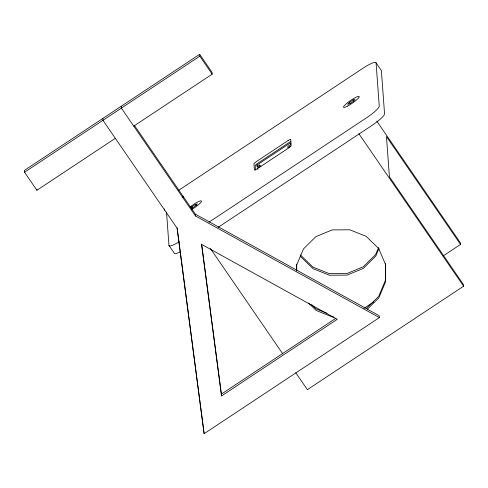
<?xml version="1.0" encoding="UTF-8"?>
<svg xmlns="http://www.w3.org/2000/svg" width="488" height="488" viewBox="0 0 488 488"><rect width="100%" height="100%" fill="white"/><g stroke="black" fill="none" stroke-linecap="round" stroke-linejoin="round"><path stroke-width="0.73" d="M378.584 247.526L375.668 254.498L363.218 266.82L346.925 273.536L329.266 273.64L312.93 267.107L300.407 254.931M378.993 248.404L375.784 256.072L363.334 268.388L347.041 275.11L329.382 275.214L313.046 268.674L300.523 256.499M191.357 207.559L191.766 206.827L195.444 204.387L197.341 203.923L195.554 205.887L191.876 208.327L191.406 208.175M349.481 102.364L347.694 104.334L349.591 103.865L353.269 101.425L355.057 99.454L353.16 99.924L349.481 102.364L350.262 103.505M366.287 308.581L378.737 296.265L385.447 280.222L385.398 263.654M367.482 309.081L378.853 297.839L385.563 281.796L385.508 264.478L378.706 248.514L366.183 236.338L349.847 229.805L332.188 229.903L315.895 236.625L303.445 248.941L296.734 264.984L296.753 270.254M133.743 126.13L212.17 74.182L212.036 72.322L199.659 54.308L24.4 170.397L24.534 172.252L36.911 190.265L115.339 138.317M24.534 172.252L199.799 56.169L199.659 54.308M178.7 190.302L362.7 68.424A15.842 2.696 -34.5 0 1 376.071 62.818L381.372 70.534L384.556 113.869A15.842 2.696 -34.5 0 1 371.636 125.672L218.093 227.371M260.921 166.811L259.714 165.048L257.084 166.786L256.956 165.054L290.311 142.96L290.439 144.692L287.81 146.437L287.914 147.797L290.537 146.058M208.98 222.174L366.335 117.95A15.842 2.696 -34.5 0 0 379.249 106.152L376.071 62.818M221.521 395.957L201.568 244.354L337.238 319.311L221.521 395.957L221.387 394.103L335.842 318.292M363.999 308.367L373.527 302.06M443.385 255.785L460.532 244.427L460.416 242.853L376.766 121.079M102.828 118.444L102.968 120.304L177.071 228.183L204.124 433.692L379.383 317.603L379.249 315.748L195.334 214.141L134.462 125.52M460.532 244.427L386.453 136.585L389.406 176.778L463.484 284.62L463.6 286.194L307.367 389.674L295.722 372.722M333.92 316.968L332.45 316.974L316.114 310.441L308.495 303.03M326.887 313.223L315.998 308.867L311.643 304.634M121.231 106.256L121.366 108.116L195.474 215.995L379.383 317.603M353.16 99.924L353.946 101.071M358.82 133.657L463.6 286.194M199.799 56.169L212.17 74.182M256.956 165.054L258.25 166.939M257.993 169.324L257.182 168.146L259.811 166.408L259.714 165.048M195.444 204.387L196.231 205.533M191.766 206.827L192.546 207.967M210.346 248.435L282.79 353.891M166.506 211.987L168.964 245.434L174.265 253.156A15.842 2.696 -34.5 0 0 180.218 251.899M201.629 244.006L221.387 394.103M177.138 227.841L204.124 433.692M255.474 169.763L255.169 165.639A3.166 0.537 -34.5 0 1 257.755 163.279L289.299 142.386A3.166 0.537 -34.5 0 1 290.616 141.599M195.334 214.141L195.474 215.995M182.963 196.127L183.098 197.988M164.609 208.937L164.7 210.175M36.82 189.027L36.911 190.265M296.619 264.161L296.643 270.938M179.236 241.786A15.842 2.696 -34.5 0 1 168.964 245.434M190.1 206.961A9.504 1.616 -34.5 0 1 201.514 201.007A9.504 1.616 -34.5 0 1 191.461 209.675M288.06 140.587L256.517 161.479A3.166 0.537 -34.5 0 0 253.937 163.84L254.388 170.025A3.166 0.537 -34.5 0 0 257.06 168.909L288.603 148.01A3.166 0.537 -34.5 0 0 291.19 145.656L290.732 139.464A3.166 0.537 -34.5 0 0 288.06 140.587M347.548 106.116A9.504 1.616 -34.5 0 0 359.26 96.673A9.504 1.616 -34.5 0 0 347.316 102.895A9.504 1.616 -34.5 0 0 347.548 106.116"/></g></svg>
